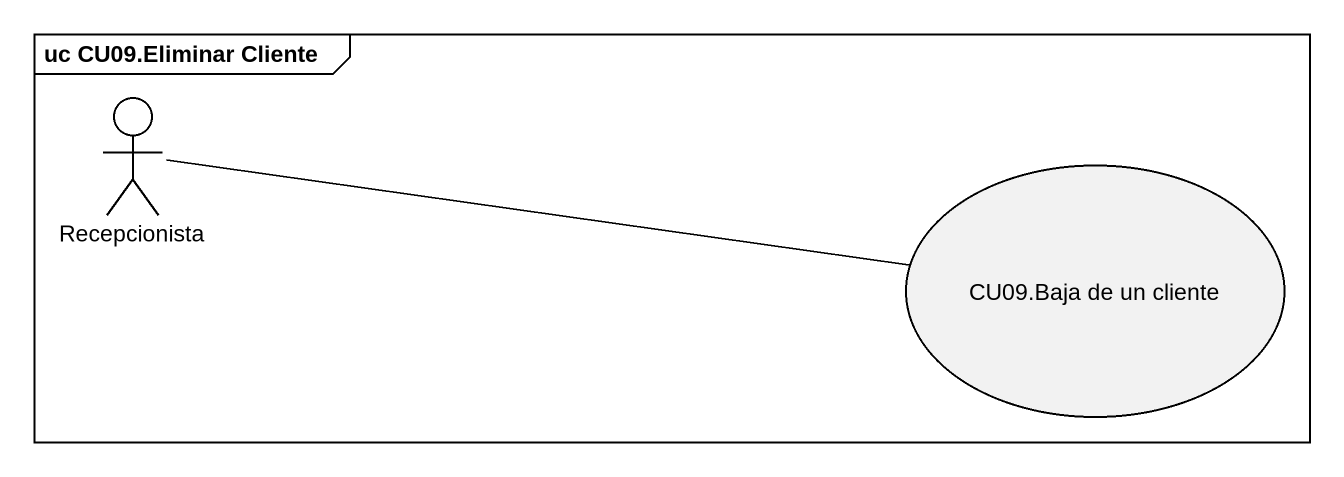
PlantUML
@startuml
mainframe uc CU09.Eliminar Cliente
actor Recepcionista
usecase "CU09.Baja de un cliente" as CU09_Baja_de_un_cliente
Recepcionista -right- CU09_Baja_de_un_cliente
@enduml
